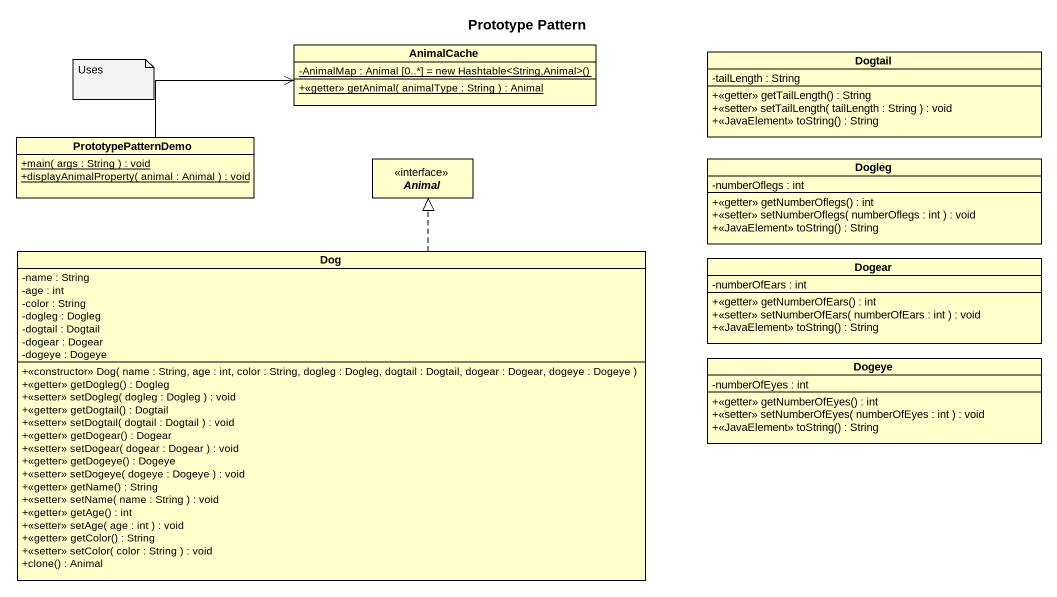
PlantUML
@startuml
title Prototype Pattern
hide circle
hide empty members
skinparam classAttributeIconSize 0
class AnimalCache {
  {static} {field} -AnimalMap : Animal [0..*] = new Hashtable<String,Animal>()
  {static} +<<getter>> getAnimal( animalType : String ) : Animal
}
class Dogtail {
  -tailLength : String
  +<<getter>> getTailLength() : String
  +<<setter>> setTailLength( tailLength : String ) : void
  +<<JavaElement>> toString() : String
}
class PrototypePatternDemo {
  {static} +main( args : String ) : void
  {static} +displayAnimalProperty( animal : Animal ) : void
}
interface Animal
class Dogleg {
  -numberOflegs : int
  +<<getter>> getNumberOflegs() : int
  +<<setter>> setNumberOflegs( numberOflegs : int ) : void
  +<<JavaElement>> toString() : String
}
class Dog {
  -name : String
  -age : int
  -color : String
  -dogleg : Dogleg
  -dogtail : Dogtail
  -dogear : Dogear
  -dogeye : Dogeye
  +<<constructor>> Dog( name : String, age : int, color : String, dogleg : Dogleg, dogtail : Dogtail, dogear : Dogear, dogeye : Dogeye )
  +<<getter>> getDogleg() : Dogleg
  +<<setter>> setDogleg( dogleg : Dogleg ) : void
  +<<getter>> getDogtail() : Dogtail
  +<<setter>> setDogtail( dogtail : Dogtail ) : void
  +<<getter>> getDogear() : Dogear
  +<<setter>> setDogear( dogear : Dogear ) : void
  +<<getter>> getDogeye() : Dogeye
  +<<setter>> setDogeye( dogeye : Dogeye ) : void
  +<<getter>> getName() : String
  +<<setter>> setName( name : String ) : void
  +<<getter>> getAge() : int
  +<<setter>> setAge( age : int ) : void
  +<<getter>> getColor() : String
  +<<setter>> setColor( color : String ) : void
  +clone() : Animal
}
class Dogear {
  -numberOfEars : int
  +<<getter>> getNumberOfEars() : int
  +<<setter>> setNumberOfEars( numberOfEars : int ) : void
  +<<JavaElement>> toString() : String
}
class Dogeye {
  -numberOfEyes : int
  +<<getter>> getNumberOfEyes() : int
  +<<setter>> setNumberOfEyes( numberOfEyes : int ) : void
  +<<JavaElement>> toString() : String
}
PrototypePatternDemo -right-> AnimalCache
Dog .up.|> Animal
note as N1
  Uses
end note
@enduml
